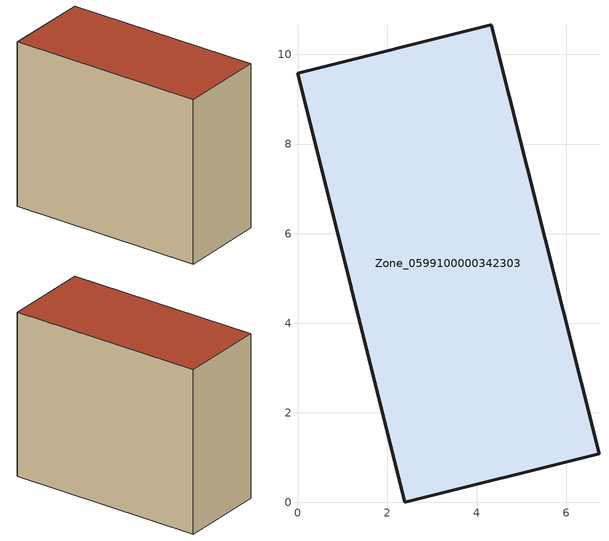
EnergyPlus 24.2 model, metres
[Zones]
Zone_0599100000342303
 floor ground (C_G): 4.33,10.67 6.73,1.09 2.39,0 0,9.58 z0
 wall outside (C_F): 2.39,0 6.73,1.09 4.33,10.67 0,9.58 2.39,0 z0:8.37
 roof outside (C_R): 6.73,1.09 4.33,10.67 0,9.58 2.39,0 z8.37
[BUILDING]
Pand.0599100000342303: North Axis=0; Terrain=City; Loads Convergence Tolerance Value=0.04; Temperature Convergence Tolerance Value=0.4; Solar Distribution=FullExterior; Maximum Number of Warmup Days=25; Minimum Number of Warmup Days=1
[Site:Location]
Rotterdam.The.Hague.AP_ZH_NLD Design_Conditions: Latitude=51.96; Longitude=4.45; Time Zone=1; Elevation=-4.5
[SITE:GROUNDTEMPERATURE:BUILDINGSURFACE]
18, 18, 18, 18, 18, 18, 18, 18, 18, 18, 18, 18
[MATERIAL] Thermal Absorptance=0.9; Solar Absorptance=0.7; Visible Absorptance=0.7
Name | Roughness | Thickness | Conductivity | Density | Specific Heat
G.TC.1992-2005 | MediumSmooth | 0.15 | 0.06 | 540 | 1210
F.TC.1992-2005 | Rough | 0.3 | 0.12 | 1920 | 840
R.TC.1992-2005 | MediumRough | 0.2 | 0.08 | 1500 | 1000
[CONSTRUCTION]
C_G: G.TC.1992-2005
C_F: F.TC.1992-2005
C_R: R.TC.1992-2005
[ZONE]
Zone_0599100000342303: Type=1; Multiplier=1; Ceiling Height=Autocalculate; Volume=Autocalculate; Floor Area=autocalculate; Part of Total Floor Area=Yes
[ZONEINFILTRATION:DESIGNFLOWRATE]
Infil_Zone_0599100000342303: Zone or ZoneList or Space or SpaceList=Zone_0599100000342303; Schedule=AlwaysOn; Design Flow Rate Calculation Method=Flow/Area; Flow Rate per Floor Area=0.0015; Constant Term Coefficient=1; Temperature Term Coefficient=0; Velocity Term Coefficient=0; Velocity Squared Term Coefficient=0
[HVACTEMPLATE:ZONE:IDEALLOADSAIRSYSTEM]
Zone_0599100000342303: Maximum Heating Supply Air Temperature=50; Minimum Cooling Supply Air Temperature=13; Maximum Heating Supply Air Humidity Ratio=0.0156; Minimum Cooling Supply Air Humidity Ratio=0.0077; Heating Limit=NoLimit; Cooling Limit=NoLimit; Dehumidification Control Type=ConstantSensibleHeatRatio; Cooling Sensible Heat Ratio=0.7; Dehumidification Setpoint=60; Humidification Control Type=None; Humidification Setpoint=30; Outdoor Air Method=None; Outdoor Air Flow Rate per Person=0.00944; Outdoor Air Flow Rate per Zone Floor Area=0; Outdoor Air Flow Rate per Zone=0; Demand Controlled Ventilation Type=None; Outdoor Air Economizer Type=NoEconomizer; Heat Recovery Type=None; Sensible Heat Recovery Effectiveness=0.7; Latent Heat Recovery Effectiveness=0.65
[ZONECONTROL:THERMOSTAT]
ThermostatControl_Zone_0599100000342303: Zone or ZoneList=Zone_0599100000342303; Control Type Schedule=DualSetpointControlType; Control 1=Thermostat_Zone_0599100000342303; Temperature Difference Between Cutout And Setpoint=0
[THERMOSTATSETPOINT:DUALSETPOINT]
Thermostat_Zone_0599100000342303: Heating Setpoint Temperature Schedule=HeatingSetpoint_Zone_0599100000342303; Cooling Setpoint Temperature Schedule=CoolingSetpoint_Zone_0599100000342303
[SCHEDULE:COMPACT]
HeatingSetpoint_Zone_0599100000342303: Through: 12/31, For: AllDays, Until: 24:00, 21
CoolingSetpoint_Zone_0599100000342303: Through: 12/31, For: AllDays, Until: 24:00, 24
DualSetpointControlType: Through: 12/31, For: AllDays, Until: 24:00, 4
AlwaysOn: Through: 12/31, For: AllDays, Until: 24:00, 1
